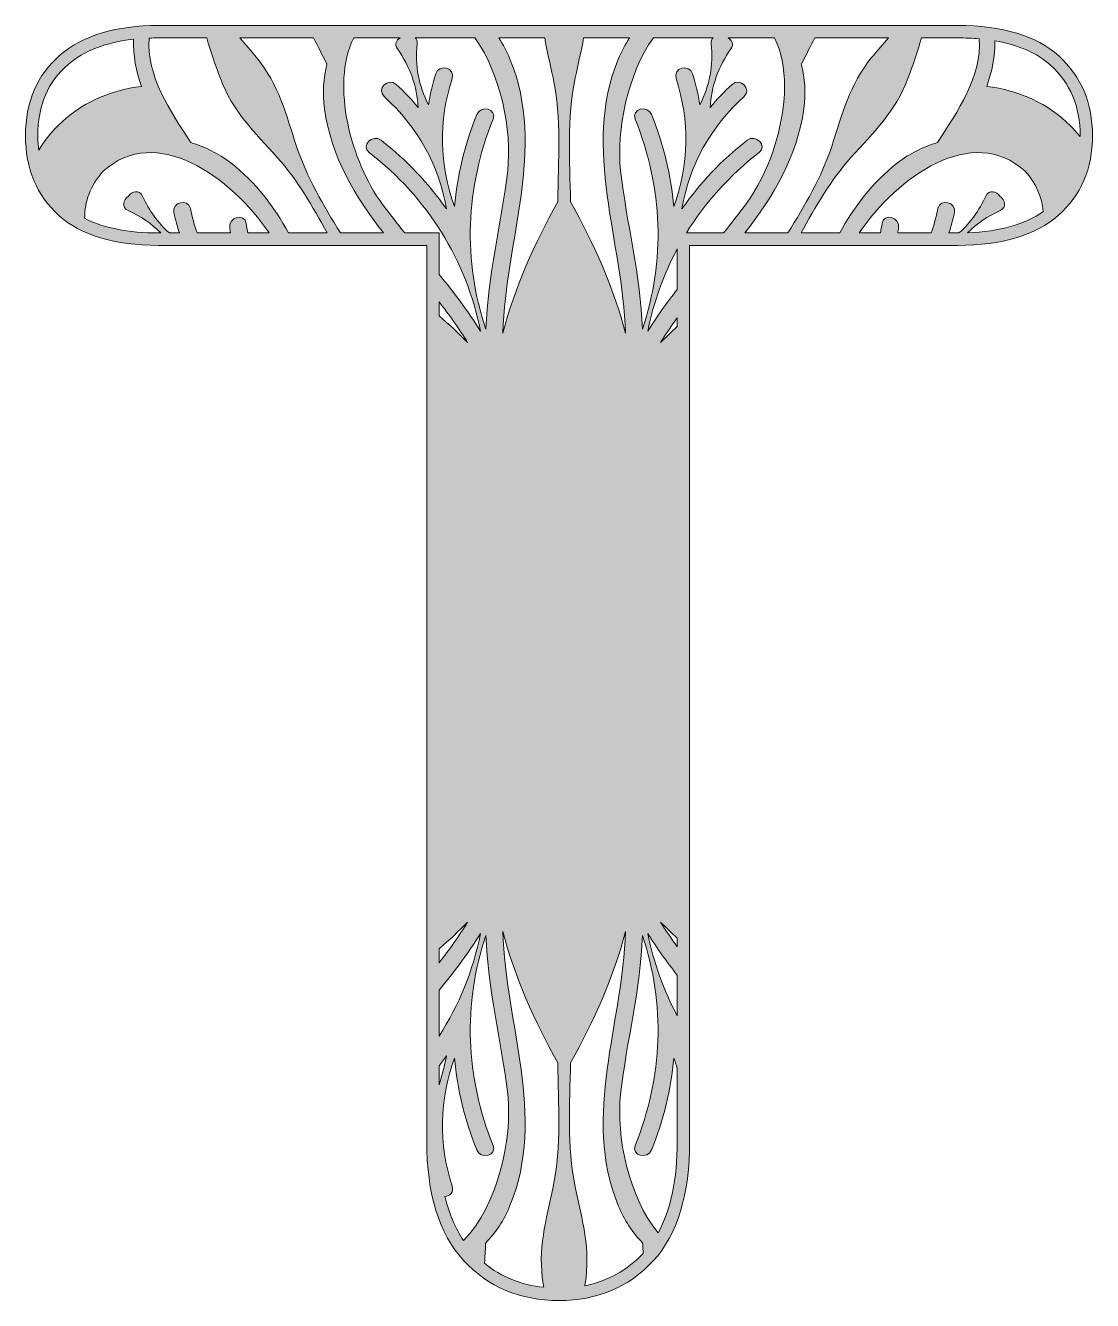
# Model space of a CAD drawing. Extents: x -864 to 2539, y -2536 to -44.
# Drawn here: x 1117.6 to 1462.4, y -2535.9 to -2124.1 of the extents above; entities that cross this region are included whole.
import ezdxf

# ---------------------------------------------------------------- set-up
doc = ezdxf.new("R2010")
doc.units = 0
doc.header["$MEASUREMENT"] = 0
doc.layers.add('Layer 1', color=7, linetype='Continuous', lineweight=0)

msp = doc.modelspace()

# ---------------------------------------------------------------- hatches: boundary and pattern name
at = {"layer": 'Layer 1', "true_color": 0x06b8ba, "transparency": 33554687}
h = msp.add_hatch(color=132, dxfattribs=at)
h.dxf.hatch_style = 2
edge = h.paths.add_edge_path()
edge.add_spline(control_points=[(1384.36, -2166.73), (1391.67, -2158.54), (1398.83, -2151.74), (1402.78, -2141.18), (1404.4, -2136.86), (1405.84, -2132.47), (1407.18, -2128.05), (1407.18, -2128.05), (1418.85, -2128.05), (1418.85, -2128.05), (1421.29, -2128.05), (1423.61, -2128.15), (1425.82, -2128.34), (1426.75, -2140.3), (1418.7, -2152.06), (1412.54, -2161.52), (1412.46, -2161.64), (1412.4, -2161.76), (1412.35, -2161.88), (1407.78, -2163.2), (1403.36, -2165.38), (1399.42, -2168.44), (1391.23, -2174.8), (1385.39, -2182.58), (1380.74, -2191.08), (1380.74, -2191.08), (1368.24, -2191.08), (1368.24, -2191.08), (1372.93, -2182.52), (1377.78, -2174.1), (1384.36, -2166.73)], knot_values=[0, 0, 0, 0, 1, 1, 1, 2, 2, 2, 3, 3, 3, 4, 4, 4, 5, 5, 5, 6, 6, 6, 7, 7, 7, 8, 8, 8, 9, 9, 9, 10, 10, 10, 10], degree=3, periodic=0)
edge = h.paths.add_edge_path()
edge.add_spline(control_points=[(1369.12, -2150.94), (1369.79, -2145.98), (1369.47, -2141.05), (1368.32, -2136.41), (1368.4, -2136.3), (1368.49, -2136.25), (1368.55, -2136.12), (1369.85, -2133.55), (1371.23, -2130.8), (1372.73, -2128.05), (1372.73, -2128.05), (1396.53, -2128.05), (1396.53, -2128.05), (1394.66, -2130.13), (1392.82, -2132.25), (1391.05, -2134.41), (1383.89, -2143.11), (1381.57, -2152.69), (1378.13, -2163.13), (1374.8, -2173.19), (1369.45, -2182.14), (1363.99, -2191.08), (1363.99, -2191.08), (1350.04, -2191.08), (1350.04, -2191.08), (1359.2, -2179.21), (1366.96, -2166.64), (1369.12, -2150.94)], knot_values=[0, 0, 0, 0, 1, 1, 1, 2, 2, 2, 3, 3, 3, 4, 4, 4, 5, 5, 5, 6, 6, 6, 7, 7, 7, 8, 8, 8, 9, 9, 9, 9], degree=3, periodic=0)
edge = h.paths.add_edge_path()
edge.add_spline(control_points=[(1350.81, -2161.12), (1342.55, -2167.57), (1335.51, -2175.03), (1329.74, -2183.25), (1332.15, -2169.08), (1339.03, -2156.76), (1349.81, -2147.02), (1352.45, -2144.63), (1348.57, -2140.72), (1345.94, -2143.09), (1343.34, -2145.44), (1341.01, -2147.97), (1338.86, -2150.58), (1339.22, -2143.65), (1341.49, -2137.34), (1345.57, -2131.61), (1346.6, -2130.15), (1345.9, -2128.73), (1344.68, -2128.05), (1344.68, -2128.05), (1359.67, -2128.05), (1359.67, -2128.05), (1361.92, -2132.58), (1362.91, -2137.95), (1362.91, -2143.64), (1362.91, -2157.12), (1357.42, -2172.29), (1350.48, -2181.7), (1348.12, -2184.9), (1345.65, -2188.01), (1343.15, -2191.08), (1343.15, -2191.08), (1331.17, -2191.08), (1331.17, -2191.08), (1337.25, -2181.26), (1345.14, -2172.48), (1354.68, -2165.06), (1357.48, -2162.87), (1353.57, -2158.98), (1350.81, -2161.12)], knot_values=[0, 0, 0, 0, 1, 1, 1, 2, 2, 2, 3, 3, 3, 4, 4, 4, 5, 5, 5, 6, 6, 6, 7, 7, 7, 8, 8, 8, 9, 9, 9, 10, 10, 10, 11, 11, 11, 12, 12, 12, 13, 13, 13, 13], degree=3, periodic=0)
edge = h.paths.add_edge_path()
edge.add_spline(control_points=[(1328.22, -2443.94), (1323.79, -2435.68), (1320.57, -2426.78), (1318.7, -2417.39), (1321.6, -2422.08), (1324.83, -2426.53), (1328.22, -2430.87), (1328.22, -2430.87), (1328.22, -2443.94), (1328.22, -2443.94)], knot_values=[0, 0, 0, 0, 1, 1, 1, 2, 2, 2, 3, 3, 3, 3], degree=3, periodic=0)
edge = h.paths.add_edge_path()
edge.add_spline(control_points=[(1255.48, -2499.04), (1251.03, -2485.22), (1251.23, -2471.11), (1256.22, -2457.63), (1257.1, -2467.64), (1259.47, -2477.62), (1263.4, -2487.32), (1264.72, -2490.57), (1270.05, -2489.15), (1268.71, -2485.85), (1259.72, -2463.67), (1258.92, -2440.11), (1266.38, -2418), (1266.92, -2435.27), (1271.47, -2452.07), (1273.41, -2469.33), (1275.05, -2483.96), (1270.15, -2505.32), (1259.14, -2516.58), (1256.47, -2512.64), (1254.47, -2507.91), (1253.15, -2502.4), (1254.69, -2502.23), (1256.1, -2500.95), (1255.48, -2499.04)], knot_values=[0, 0, 0, 0, 1, 1, 1, 2, 2, 2, 3, 3, 3, 4, 4, 4, 5, 5, 5, 6, 6, 6, 7, 7, 7, 8, 8, 8, 8], degree=3, periodic=0)
edge = h.paths.add_edge_path()
edge.add_spline(control_points=[(1251.24, -2460.13), (1252.04, -2459.08), (1252.83, -2458.01), (1253.59, -2456.92), (1253.04, -2460.15), (1252.24, -2463.28), (1251.24, -2466.31), (1251.24, -2466.31), (1251.24, -2460.13), (1251.24, -2460.13)], knot_values=[0, 0, 0, 0, 1, 1, 1, 2, 2, 2, 3, 3, 3, 3], degree=3, periodic=0)
edge = h.paths.add_edge_path()
edge.add_spline(control_points=[(1251.24, -2435.72), (1256.03, -2429.85), (1260.64, -2423.85), (1264.63, -2417.39), (1262.25, -2429.33), (1257.7, -2440.49), (1251.24, -2450.52), (1251.24, -2450.52), (1251.24, -2435.72), (1251.24, -2435.72)], knot_values=[0, 0, 0, 0, 1, 1, 1, 2, 2, 2, 3, 3, 3, 3], degree=3, periodic=0)
edge = h.paths.add_edge_path()
edge.add_spline(control_points=[(1251.24, -2217.86), (1251.24, -2217.86), (1251.24, -2213.31), (1251.24, -2213.31), (1254.54, -2217.57), (1257.69, -2221.93), (1260.48, -2226.5), (1257.57, -2223.49), (1254.47, -2220.61), (1251.24, -2217.86)], knot_values=[0, 0, 0, 0, 1, 1, 1, 2, 2, 2, 3, 3, 3, 3], degree=3, periodic=0)
edge = h.paths.add_edge_path()
edge.add_spline(control_points=[(1251.24, -2422.32), (1254.47, -2419.56), (1257.57, -2416.69), (1260.48, -2413.68), (1257.69, -2418.25), (1254.54, -2422.61), (1251.24, -2426.87), (1251.24, -2426.87), (1251.24, -2422.32), (1251.24, -2422.32)], knot_values=[0, 0, 0, 0, 1, 1, 1, 2, 2, 2, 3, 3, 3, 3], degree=3, periodic=0)
edge = h.paths.add_edge_path()
edge.add_spline(control_points=[(1273.41, -2170.84), (1271.47, -2188.1), (1266.92, -2204.9), (1266.38, -2222.18), (1258.92, -2200.06), (1259.72, -2176.5), (1268.71, -2154.32), (1270.05, -2151.02), (1264.72, -2149.6), (1263.4, -2152.85), (1259.47, -2162.56), (1257.1, -2172.54), (1256.22, -2182.55), (1251.23, -2169.06), (1251.03, -2154.96), (1255.48, -2141.13), (1256.58, -2137.74), (1251.25, -2136.3), (1250.17, -2139.67), (1249.09, -2143), (1248.35, -2146.35), (1247.78, -2149.7), (1244.64, -2143.5), (1243.43, -2136.9), (1244.11, -2129.91), (1244.18, -2129.1), (1243.95, -2128.48), (1243.54, -2128.05), (1243.54, -2128.05), (1262.84, -2128.05), (1262.84, -2128.05), (1271.23, -2139.88), (1274.85, -2157.96), (1273.41, -2170.84)], knot_values=[0, 0, 0, 0, 1, 1, 1, 2, 2, 2, 3, 3, 3, 4, 4, 4, 5, 5, 5, 6, 6, 6, 7, 7, 7, 8, 8, 8, 9, 9, 9, 10, 10, 10, 11, 11, 11, 11], degree=3, periodic=0)
edge = h.paths.add_edge_path()
edge.add_spline(control_points=[(1288.07, -2140.93), (1290.83, -2154.19), (1289.79, -2167.54), (1289.61, -2180.97), (1282.16, -2194.49), (1275.52, -2208.83), (1271.88, -2223.44), (1272.61, -2193.62), (1286.06, -2164.05), (1274.16, -2134.89), (1273.18, -2132.45), (1271.95, -2130.17), (1270.53, -2128.05), (1270.53, -2128.05), (1285.38, -2128.05), (1285.38, -2128.05), (1286.13, -2132.26), (1287.14, -2136.48), (1288.07, -2140.93)], knot_values=[0, 0, 0, 0, 1, 1, 1, 2, 2, 2, 3, 3, 3, 4, 4, 4, 5, 5, 5, 6, 6, 6, 6], degree=3, periodic=0)
edge = h.paths.add_edge_path()
edge.add_spline(control_points=[(1309.16, -2134.89), (1297.27, -2164.05), (1310.72, -2193.62), (1311.44, -2223.44), (1307.81, -2208.83), (1301.17, -2194.49), (1293.72, -2180.97), (1293.53, -2167.54), (1292.5, -2154.19), (1295.26, -2140.93), (1296.18, -2136.48), (1297.2, -2132.26), (1297.95, -2128.05), (1297.95, -2128.05), (1312.8, -2128.05), (1312.8, -2128.05), (1311.38, -2130.17), (1310.15, -2132.45), (1309.16, -2134.89)], knot_values=[0, 0, 0, 0, 1, 1, 1, 2, 2, 2, 3, 3, 3, 4, 4, 4, 5, 5, 5, 6, 6, 6, 6], degree=3, periodic=0)
edge = h.paths.add_edge_path()
edge.add_spline(control_points=[(1339.22, -2129.91), (1339.9, -2136.9), (1338.69, -2143.5), (1335.55, -2149.7), (1334.98, -2146.35), (1334.23, -2143), (1333.16, -2139.67), (1332.07, -2136.3), (1326.74, -2137.74), (1327.84, -2141.13), (1332.3, -2154.96), (1332.1, -2169.06), (1327.1, -2182.55), (1326.23, -2172.54), (1323.85, -2162.56), (1319.93, -2152.85), (1318.6, -2149.6), (1313.27, -2151.02), (1314.61, -2154.32), (1323.6, -2176.5), (1324.41, -2200.06), (1316.95, -2222.18), (1316.4, -2204.9), (1311.86, -2188.1), (1309.92, -2170.84), (1308.48, -2157.96), (1312.09, -2139.88), (1320.49, -2128.05), (1320.49, -2128.05), (1339.78, -2128.05), (1339.78, -2128.05), (1339.38, -2128.48), (1339.14, -2129.1), (1339.22, -2129.91)], knot_values=[0, 0, 0, 0, 1, 1, 1, 2, 2, 2, 3, 3, 3, 4, 4, 4, 5, 5, 5, 6, 6, 6, 7, 7, 7, 8, 8, 8, 9, 9, 9, 10, 10, 10, 11, 11, 11, 11], degree=3, periodic=0)
edge = h.paths.add_edge_path()
edge.add_spline(control_points=[(1232.85, -2181.7), (1222.98, -2168.32), (1216.05, -2143.33), (1223.65, -2128.05), (1223.65, -2128.05), (1238.65, -2128.05), (1238.65, -2128.05), (1237.43, -2128.73), (1236.72, -2130.15), (1237.76, -2131.61), (1241.84, -2137.34), (1244.11, -2143.65), (1244.46, -2150.58), (1242.32, -2147.97), (1239.98, -2145.44), (1237.39, -2143.09), (1234.76, -2140.72), (1230.88, -2144.63), (1233.51, -2147.02), (1244.29, -2156.76), (1251.17, -2169.08), (1253.59, -2183.25), (1247.82, -2175.03), (1240.78, -2167.57), (1232.52, -2161.12), (1229.76, -2158.98), (1225.85, -2162.87), (1228.65, -2165.06), (1247.57, -2179.79), (1260.06, -2199.85), (1264.63, -2222.79), (1260.64, -2216.32), (1256.03, -2210.33), (1251.24, -2204.45), (1251.24, -2204.45), (1251.24, -2191.08), (1251.24, -2191.08), (1251.24, -2191.08), (1240.18, -2191.08), (1240.18, -2191.08), (1237.67, -2188.01), (1235.21, -2184.9), (1232.85, -2181.7)], knot_values=[0, 0, 0, 0, 1, 1, 1, 2, 2, 2, 3, 3, 3, 4, 4, 4, 5, 5, 5, 6, 6, 6, 7, 7, 7, 8, 8, 8, 9, 9, 9, 10, 10, 10, 11, 11, 11, 12, 12, 12, 13, 13, 13, 14, 14, 14, 14], degree=3, periodic=0)
edge = h.paths.add_edge_path()
edge.add_spline(control_points=[(1205.19, -2163.13), (1201.76, -2152.69), (1199.44, -2143.11), (1192.28, -2134.41), (1190.5, -2132.25), (1188.67, -2130.13), (1186.8, -2128.05), (1186.8, -2128.05), (1210.6, -2128.05), (1210.6, -2128.05), (1212.1, -2130.8), (1213.48, -2133.55), (1214.78, -2136.12), (1214.83, -2136.25), (1214.93, -2136.3), (1215.01, -2136.41), (1213.85, -2141.05), (1213.53, -2145.98), (1214.21, -2150.94), (1216.37, -2166.64), (1224.13, -2179.21), (1233.28, -2191.08), (1233.28, -2191.08), (1219.34, -2191.08), (1219.34, -2191.08), (1213.87, -2182.14), (1208.52, -2173.19), (1205.19, -2163.13)], knot_values=[0, 0, 0, 0, 1, 1, 1, 2, 2, 2, 3, 3, 3, 4, 4, 4, 5, 5, 5, 6, 6, 6, 7, 7, 7, 8, 8, 8, 9, 9, 9, 9], degree=3, periodic=0)
edge = h.paths.add_edge_path()
edge.add_spline(control_points=[(1183.9, -2168.44), (1179.96, -2165.38), (1175.55, -2163.2), (1170.98, -2161.88), (1170.92, -2161.76), (1170.87, -2161.64), (1170.79, -2161.52), (1164.59, -2152), (1156.48, -2140.15), (1157.53, -2128.12), (1158.54, -2128.08), (1159.56, -2128.05), (1160.6, -2128.05), (1160.6, -2128.05), (1176.15, -2128.05), (1176.15, -2128.05), (1177.48, -2132.47), (1178.93, -2136.86), (1180.55, -2141.18), (1184.5, -2151.74), (1191.66, -2158.54), (1198.96, -2166.73), (1205.55, -2174.1), (1210.4, -2182.52), (1215.08, -2191.08), (1215.08, -2191.08), (1202.59, -2191.08), (1202.59, -2191.08), (1197.93, -2182.58), (1192.1, -2174.8), (1183.9, -2168.44)], knot_values=[0, 0, 0, 0, 1, 1, 1, 2, 2, 2, 3, 3, 3, 4, 4, 4, 5, 5, 5, 6, 6, 6, 7, 7, 7, 8, 8, 8, 9, 9, 9, 10, 10, 10, 10], degree=3, periodic=0)
edge = h.paths.add_edge_path()
edge.add_spline(control_points=[(1121.56, -2159.7), (1121.56, -2149.83), (1124.78, -2142.27), (1131.4, -2136.6), (1136.52, -2132.21), (1143.58, -2129.5), (1152.44, -2128.49), (1152.3, -2133.75), (1153.32, -2138.81), (1155.08, -2143.72), (1144.61, -2144.94), (1135.25, -2149.35), (1127.99, -2156.42), (1125.64, -2158.83), (1123.58, -2161.49), (1121.84, -2164.34), (1121.66, -2162.85), (1121.56, -2161.31), (1121.56, -2159.7)], knot_values=[0, 0, 0, 0, 1, 1, 1, 2, 2, 2, 3, 3, 3, 4, 4, 4, 5, 5, 5, 6, 6, 6, 6], degree=3, periodic=0)
edge = h.paths.add_edge_path()
edge.add_spline(control_points=[(1188.91, -2188), (1188.42, -2184.48), (1183.09, -2185.92), (1183.57, -2189.39), (1183.65, -2189.96), (1183.75, -2190.52), (1183.84, -2191.08), (1183.84, -2191.08), (1173.05, -2191.08), (1173.05, -2191.08), (1172.17, -2188.53), (1171.44, -2185.9), (1170.86, -2183.2), (1170.1, -2179.71), (1164.77, -2181.13), (1165.51, -2184.59), (1166, -2186.81), (1166.6, -2188.97), (1167.29, -2191.08), (1167.29, -2191.08), (1164.07, -2191.08), (1164.07, -2191.08), (1160.4, -2187.8), (1157.51, -2183.82), (1155.38, -2179.17), (1154.38, -2176.94), (1151.84, -2177.59), (1150.81, -2179.23), (1149.17, -2180.27), (1148.52, -2182.8), (1150.74, -2183.81), (1154.79, -2185.65), (1158.32, -2188.08), (1161.33, -2191.08), (1161.33, -2191.08), (1160.6, -2191.08), (1160.6, -2191.08), (1150.76, -2191.08), (1142.76, -2189.48), (1136.69, -2186.32), (1136.68, -2180.97), (1138.46, -2175.77), (1142.7, -2171.12), (1159.71, -2155.63), (1184.08, -2172.92), (1196.29, -2191.08), (1196.29, -2191.08), (1189.41, -2191.08), (1189.41, -2191.08), (1189.24, -2190.06), (1189.06, -2189.03), (1188.91, -2188)], knot_values=[0, 0, 0, 0, 1, 1, 1, 2, 2, 2, 3, 3, 3, 4, 4, 4, 5, 5, 5, 6, 6, 6, 7, 7, 7, 8, 8, 8, 9, 9, 9, 10, 10, 10, 11, 11, 11, 12, 12, 12, 13, 13, 13, 14, 14, 14, 15, 15, 15, 16, 16, 16, 17, 17, 17, 17], degree=3, periodic=0)
edge = h.paths.add_edge_path()
edge.add_spline(control_points=[(1265.96, -2523.94), (1266.05, -2521.85), (1266.17, -2519.8), (1266.27, -2517.84), (1266.27, -2517.71), (1266.22, -2517.62), (1266.21, -2517.49), (1269.52, -2514.04), (1272.28, -2509.94), (1274.16, -2505.29), (1286.06, -2476.12), (1272.61, -2446.56), (1271.88, -2416.74), (1275.52, -2431.35), (1282.16, -2445.68), (1289.61, -2459.2), (1289.79, -2472.63), (1290.83, -2485.99), (1288.07, -2499.24), (1285.83, -2510.01), (1283.03, -2519.46), (1284.89, -2530.59), (1284.95, -2530.95), (1285.02, -2531.32), (1285.08, -2531.68), (1277.73, -2530.9), (1271.33, -2528.31), (1265.96, -2523.94)], knot_values=[0, 0, 0, 0, 1, 1, 1, 2, 2, 2, 3, 3, 3, 4, 4, 4, 5, 5, 5, 6, 6, 6, 7, 7, 7, 8, 8, 8, 9, 9, 9, 9], degree=3, periodic=0)
edge = h.paths.add_edge_path()
edge.add_spline(control_points=[(1298.34, -2531.16), (1298.37, -2530.97), (1298.41, -2530.78), (1298.44, -2530.59), (1300.29, -2519.46), (1297.5, -2510.01), (1295.26, -2499.24), (1292.5, -2485.99), (1293.53, -2472.63), (1293.72, -2459.2), (1301.17, -2445.68), (1307.81, -2431.35), (1311.44, -2416.74), (1310.72, -2446.56), (1297.27, -2476.12), (1309.16, -2505.29), (1311.05, -2509.94), (1313.8, -2514.04), (1317.12, -2517.49), (1317.11, -2517.62), (1317.05, -2517.71), (1317.05, -2517.84), (1317.1, -2518.79), (1317.16, -2519.77), (1317.21, -2520.75), (1312.04, -2526.22), (1305.72, -2529.7), (1298.34, -2531.16)], knot_values=[0, 0, 0, 0, 1, 1, 1, 2, 2, 2, 3, 3, 3, 4, 4, 4, 5, 5, 5, 6, 6, 6, 7, 7, 7, 8, 8, 8, 9, 9, 9, 9], degree=3, periodic=0)
edge = h.paths.add_edge_path()
edge.add_spline(control_points=[(1328.22, -2484.44), (1328.22, -2496.75), (1326.13, -2506.69), (1322.02, -2514.14), (1312.54, -2502.44), (1308.39, -2482.97), (1309.92, -2469.33), (1311.86, -2452.07), (1316.4, -2435.27), (1316.95, -2418), (1324.41, -2440.11), (1323.6, -2463.67), (1314.61, -2485.85), (1313.27, -2489.15), (1318.6, -2490.57), (1319.93, -2487.32), (1323.85, -2477.62), (1326.23, -2467.64), (1327.1, -2457.63), (1327.51, -2458.72), (1327.87, -2459.83), (1328.22, -2460.93), (1328.22, -2460.93), (1328.22, -2484.44), (1328.22, -2484.44)], knot_values=[0, 0, 0, 0, 1, 1, 1, 2, 2, 2, 3, 3, 3, 4, 4, 4, 5, 5, 5, 6, 6, 6, 7, 7, 7, 8, 8, 8, 8], degree=3, periodic=0)
edge = h.paths.add_edge_path()
edge.add_spline(control_points=[(1328.22, -2421.69), (1326.33, -2419.08), (1324.52, -2416.42), (1322.85, -2413.68), (1324.57, -2415.46), (1326.37, -2417.2), (1328.22, -2418.89), (1328.22, -2418.89), (1328.22, -2421.69), (1328.22, -2421.69)], knot_values=[0, 0, 0, 0, 1, 1, 1, 2, 2, 2, 3, 3, 3, 3], degree=3, periodic=0)
edge = h.paths.add_edge_path()
edge.add_spline(control_points=[(1328.22, -2221.28), (1326.37, -2222.98), (1324.57, -2224.71), (1322.85, -2226.5), (1324.52, -2223.76), (1326.33, -2221.09), (1328.22, -2218.48), (1328.22, -2218.48), (1328.22, -2221.28), (1328.22, -2221.28)], knot_values=[0, 0, 0, 0, 1, 1, 1, 2, 2, 2, 3, 3, 3, 3], degree=3, periodic=0)
edge = h.paths.add_edge_path()
edge.add_spline(control_points=[(1328.22, -2209.3), (1324.83, -2213.64), (1321.6, -2218.09), (1318.7, -2222.79), (1320.57, -2213.4), (1323.79, -2204.5), (1328.22, -2196.24), (1328.22, -2196.24), (1328.22, -2209.3), (1328.22, -2209.3)], knot_values=[0, 0, 0, 0, 1, 1, 1, 2, 2, 2, 3, 3, 3, 3], degree=3, periodic=0)
edge = h.paths.add_edge_path()
edge.add_spline(control_points=[(1422.06, -2191.01), (1425.06, -2188.04), (1428.57, -2185.64), (1432.58, -2183.81), (1434.81, -2182.8), (1434.16, -2180.27), (1432.52, -2179.23), (1431.48, -2177.59), (1428.95, -2176.94), (1427.94, -2179.17), (1425.82, -2183.82), (1422.93, -2187.79), (1419.27, -2191.07), (1419.13, -2191.07), (1418.99, -2191.08), (1418.85, -2191.08), (1418.85, -2191.08), (1416.03, -2191.08), (1416.03, -2191.08), (1416.72, -2188.97), (1417.33, -2186.81), (1417.81, -2184.59), (1418.56, -2181.13), (1413.23, -2179.71), (1412.47, -2183.2), (1411.89, -2185.9), (1411.16, -2188.53), (1410.27, -2191.08), (1410.27, -2191.08), (1399.49, -2191.08), (1399.49, -2191.08), (1399.58, -2190.52), (1399.68, -2189.96), (1399.76, -2189.39), (1400.23, -2185.92), (1394.92, -2184.48), (1394.41, -2188), (1394.27, -2189.03), (1394.09, -2190.06), (1393.92, -2191.08), (1393.92, -2191.08), (1387.04, -2191.08), (1387.04, -2191.08), (1399.25, -2172.92), (1423.62, -2155.63), (1440.63, -2171.12), (1444.28, -2175.13), (1446.11, -2179.55), (1446.54, -2184.12), (1440.63, -2188.31), (1432.43, -2190.62), (1422.06, -2191.01)], knot_values=[0, 0, 0, 0, 1, 1, 1, 2, 2, 2, 3, 3, 3, 4, 4, 4, 5, 5, 5, 6, 6, 6, 7, 7, 7, 8, 8, 8, 9, 9, 9, 10, 10, 10, 11, 11, 11, 12, 12, 12, 13, 13, 13, 14, 14, 14, 15, 15, 15, 16, 16, 16, 17, 17, 17, 17], degree=3, periodic=0)
edge = h.paths.add_edge_path()
edge.add_spline(control_points=[(1458.43, -2159.96), (1457.46, -2158.73), (1456.43, -2157.55), (1455.33, -2156.42), (1448.08, -2149.35), (1438.72, -2144.94), (1428.25, -2143.72), (1429.95, -2138.96), (1430.97, -2134.07), (1430.91, -2128.99), (1438.49, -2130.29), (1444.5, -2132.91), (1448.83, -2136.84), (1455.29, -2142.7), (1458.44, -2150.18), (1458.44, -2159.7), (1458.44, -2159.79), (1458.43, -2159.87), (1458.43, -2159.96)], knot_values=[0, 0, 0, 0, 1, 1, 1, 2, 2, 2, 3, 3, 3, 4, 4, 4, 5, 5, 5, 6, 6, 6, 6], degree=3, periodic=0)
edge = h.paths.add_edge_path()
edge.add_spline(control_points=[(1451.52, -2133.87), (1444.33, -2127.36), (1433.34, -2124.05), (1418.85, -2124.05), (1418.85, -2124.05), (1160.6, -2124.05), (1160.6, -2124.05), (1146.85, -2124.05), (1136.16, -2127.25), (1128.79, -2133.56), (1121.34, -2139.95), (1117.56, -2148.74), (1117.56, -2159.7), (1117.56, -2170.28), (1121.2, -2178.92), (1128.34, -2185.4), (1135.44, -2191.82), (1146.28, -2195.08), (1160.6, -2195.08), (1160.6, -2195.08), (1247.24, -2195.08), (1247.24, -2195.08), (1247.24, -2195.08), (1247.24, -2484.44), (1247.24, -2484.44), (1247.24, -2501.48), (1251.24, -2514.45), (1259.12, -2523), (1267.04, -2531.6), (1277.44, -2535.95), (1290.01, -2535.95), (1302.38, -2535.95), (1312.62, -2531.64), (1320.48, -2523.14), (1328.26, -2514.68), (1332.22, -2501.66), (1332.22, -2484.44), (1332.22, -2484.44), (1332.22, -2195.08), (1332.22, -2195.08), (1332.22, -2195.08), (1418.85, -2195.08), (1418.85, -2195.08), (1433.16, -2195.08), (1444.09, -2191.83), (1451.36, -2185.41), (1458.72, -2178.94), (1462.44, -2170.29), (1462.44, -2159.7), (1462.44, -2149.13), (1458.76, -2140.44), (1451.52, -2133.87)], knot_values=[0, 0, 0, 0, 1, 1, 1, 2, 2, 2, 3, 3, 3, 4, 4, 4, 5, 5, 5, 6, 6, 6, 7, 7, 7, 8, 8, 8, 9, 9, 9, 10, 10, 10, 11, 11, 11, 12, 12, 12, 13, 13, 13, 14, 14, 14, 15, 15, 15, 16, 16, 16, 17, 17, 17, 17], degree=3, periodic=0)

# ---------------------------------------------------------------- linework, layer by layer
at = {"layer": 'Layer 1'}
for points, knots in [([(1451.52, -2133.87), (1444.33, -2127.36), (1433.34, -2124.05), (1418.85, -2124.05), (1418.85, -2124.05), (1160.6, -2124.05), (1160.6, -2124.05), (1146.85, -2124.05), (1136.16, -2127.25), (1128.79, -2133.56), (1121.34, -2139.95), (1117.56, -2148.74), (1117.56, -2159.7), (1117.56, -2170.28), (1121.2, -2178.92), (1128.34, -2185.4), (1135.44, -2191.82), (1146.28, -2195.08), (1160.6, -2195.08), (1160.6, -2195.08), (1247.24, -2195.08), (1247.24, -2195.08), (1247.24, -2195.08), (1247.24, -2484.44), (1247.24, -2484.44), (1247.24, -2501.48), (1251.24, -2514.45), (1259.12, -2523), (1267.04, -2531.6), (1277.44, -2535.95), (1290.01, -2535.95), (1302.38, -2535.95), (1312.62, -2531.64), (1320.48, -2523.14), (1328.26, -2514.68), (1332.22, -2501.66), (1332.22, -2484.44), (1332.22, -2484.44), (1332.22, -2195.08), (1332.22, -2195.08), (1332.22, -2195.08), (1418.85, -2195.08), (1418.85, -2195.08), (1433.16, -2195.08), (1444.09, -2191.83), (1451.36, -2185.41), (1458.72, -2178.94), (1462.44, -2170.29), (1462.44, -2159.7), (1462.44, -2149.13), (1458.76, -2140.44), (1451.52, -2133.87)], [0, 0, 0, 0, 1, 1, 1, 2, 2, 2, 3, 3, 3, 4, 4, 4, 5, 5, 5, 6, 6, 6, 7, 7, 7, 8, 8, 8, 9, 9, 9, 10, 10, 10, 11, 11, 11, 12, 12, 12, 13, 13, 13, 14, 14, 14, 15, 15, 15, 16, 16, 16, 17, 17, 17, 17]), ([(1121.56, -2159.7), (1121.56, -2149.83), (1124.78, -2142.27), (1131.4, -2136.6), (1136.52, -2132.21), (1143.58, -2129.5), (1152.44, -2128.49), (1152.3, -2133.75), (1153.32, -2138.81), (1155.08, -2143.72), (1144.61, -2144.94), (1135.25, -2149.35), (1127.99, -2156.42), (1125.64, -2158.83), (1123.58, -2161.49), (1121.84, -2164.34), (1121.66, -2162.85), (1121.56, -2161.31), (1121.56, -2159.7)], [0, 0, 0, 0, 1, 1, 1, 2, 2, 2, 3, 3, 3, 4, 4, 4, 5, 5, 5, 6, 6, 6, 6]), ([(1183.9, -2168.44), (1179.96, -2165.38), (1175.55, -2163.2), (1170.98, -2161.88), (1170.92, -2161.76), (1170.87, -2161.64), (1170.79, -2161.52), (1164.59, -2152), (1156.48, -2140.15), (1157.53, -2128.12), (1158.54, -2128.08), (1159.56, -2128.05), (1160.6, -2128.05), (1160.6, -2128.05), (1176.15, -2128.05), (1176.15, -2128.05), (1177.48, -2132.47), (1178.93, -2136.86), (1180.55, -2141.18), (1184.5, -2151.74), (1191.66, -2158.54), (1198.96, -2166.73), (1205.55, -2174.1), (1210.4, -2182.52), (1215.08, -2191.08), (1215.08, -2191.08), (1202.59, -2191.08), (1202.59, -2191.08), (1197.93, -2182.58), (1192.1, -2174.8), (1183.9, -2168.44)], [0, 0, 0, 0, 1, 1, 1, 2, 2, 2, 3, 3, 3, 4, 4, 4, 5, 5, 5, 6, 6, 6, 7, 7, 7, 8, 8, 8, 9, 9, 9, 10, 10, 10, 10]), ([(1205.19, -2163.13), (1201.76, -2152.69), (1199.44, -2143.11), (1192.28, -2134.41), (1190.5, -2132.25), (1188.67, -2130.13), (1186.8, -2128.05), (1186.8, -2128.05), (1210.6, -2128.05), (1210.6, -2128.05), (1212.1, -2130.8), (1213.48, -2133.55), (1214.78, -2136.12), (1214.83, -2136.25), (1214.93, -2136.3), (1215.01, -2136.41), (1213.85, -2141.05), (1213.53, -2145.98), (1214.21, -2150.94), (1216.37, -2166.64), (1224.13, -2179.21), (1233.28, -2191.08), (1233.28, -2191.08), (1219.34, -2191.08), (1219.34, -2191.08), (1213.87, -2182.14), (1208.52, -2173.19), (1205.19, -2163.13)], [0, 0, 0, 0, 1, 1, 1, 2, 2, 2, 3, 3, 3, 4, 4, 4, 5, 5, 5, 6, 6, 6, 7, 7, 7, 8, 8, 8, 9, 9, 9, 9]), ([(1232.85, -2181.7), (1222.98, -2168.32), (1216.05, -2143.33), (1223.65, -2128.05), (1223.65, -2128.05), (1238.65, -2128.05), (1238.65, -2128.05), (1237.43, -2128.73), (1236.72, -2130.15), (1237.76, -2131.61), (1241.84, -2137.34), (1244.11, -2143.65), (1244.46, -2150.58), (1242.32, -2147.97), (1239.98, -2145.44), (1237.39, -2143.09), (1234.76, -2140.72), (1230.88, -2144.63), (1233.51, -2147.02), (1244.29, -2156.76), (1251.17, -2169.08), (1253.59, -2183.25), (1247.82, -2175.03), (1240.78, -2167.57), (1232.52, -2161.12), (1229.76, -2158.98), (1225.85, -2162.87), (1228.65, -2165.06), (1247.57, -2179.79), (1260.06, -2199.85), (1264.63, -2222.79), (1260.64, -2216.32), (1256.03, -2210.33), (1251.24, -2204.45), (1251.24, -2204.45), (1251.24, -2191.08), (1251.24, -2191.08), (1251.24, -2191.08), (1240.18, -2191.08), (1240.18, -2191.08), (1237.67, -2188.01), (1235.21, -2184.9), (1232.85, -2181.7)], [0, 0, 0, 0, 1, 1, 1, 2, 2, 2, 3, 3, 3, 4, 4, 4, 5, 5, 5, 6, 6, 6, 7, 7, 7, 8, 8, 8, 9, 9, 9, 10, 10, 10, 11, 11, 11, 12, 12, 12, 13, 13, 13, 14, 14, 14, 14]), ([(1273.41, -2170.84), (1271.47, -2188.1), (1266.92, -2204.9), (1266.38, -2222.18), (1258.92, -2200.06), (1259.72, -2176.5), (1268.71, -2154.32), (1270.05, -2151.02), (1264.72, -2149.6), (1263.4, -2152.85), (1259.47, -2162.56), (1257.1, -2172.54), (1256.22, -2182.55), (1251.23, -2169.06), (1251.03, -2154.96), (1255.48, -2141.13), (1256.58, -2137.74), (1251.25, -2136.3), (1250.17, -2139.67), (1249.09, -2143), (1248.35, -2146.35), (1247.78, -2149.7), (1244.64, -2143.5), (1243.43, -2136.9), (1244.11, -2129.91), (1244.18, -2129.1), (1243.95, -2128.48), (1243.54, -2128.05), (1243.54, -2128.05), (1262.84, -2128.05), (1262.84, -2128.05), (1271.23, -2139.88), (1274.85, -2157.96), (1273.41, -2170.84)], [0, 0, 0, 0, 1, 1, 1, 2, 2, 2, 3, 3, 3, 4, 4, 4, 5, 5, 5, 6, 6, 6, 7, 7, 7, 8, 8, 8, 9, 9, 9, 10, 10, 10, 11, 11, 11, 11]), ([(1288.07, -2140.93), (1290.83, -2154.19), (1289.79, -2167.54), (1289.61, -2180.97), (1282.16, -2194.49), (1275.52, -2208.83), (1271.88, -2223.44), (1272.61, -2193.62), (1286.06, -2164.05), (1274.16, -2134.89), (1273.18, -2132.45), (1271.95, -2130.17), (1270.53, -2128.05), (1270.53, -2128.05), (1285.38, -2128.05), (1285.38, -2128.05), (1286.13, -2132.26), (1287.14, -2136.48), (1288.07, -2140.93)], [0, 0, 0, 0, 1, 1, 1, 2, 2, 2, 3, 3, 3, 4, 4, 4, 5, 5, 5, 6, 6, 6, 6]), ([(1309.16, -2134.89), (1297.27, -2164.05), (1310.72, -2193.62), (1311.44, -2223.44), (1307.81, -2208.83), (1301.17, -2194.49), (1293.72, -2180.97), (1293.53, -2167.54), (1292.5, -2154.19), (1295.26, -2140.93), (1296.18, -2136.48), (1297.2, -2132.26), (1297.95, -2128.05), (1297.95, -2128.05), (1312.8, -2128.05), (1312.8, -2128.05), (1311.38, -2130.17), (1310.15, -2132.45), (1309.16, -2134.89)], [0, 0, 0, 0, 1, 1, 1, 2, 2, 2, 3, 3, 3, 4, 4, 4, 5, 5, 5, 6, 6, 6, 6]), ([(1339.22, -2129.91), (1339.9, -2136.9), (1338.69, -2143.5), (1335.55, -2149.7), (1334.98, -2146.35), (1334.23, -2143), (1333.16, -2139.67), (1332.07, -2136.3), (1326.74, -2137.74), (1327.84, -2141.13), (1332.3, -2154.96), (1332.1, -2169.06), (1327.1, -2182.55), (1326.23, -2172.54), (1323.85, -2162.56), (1319.93, -2152.85), (1318.6, -2149.6), (1313.27, -2151.02), (1314.61, -2154.32), (1323.6, -2176.5), (1324.41, -2200.06), (1316.95, -2222.18), (1316.4, -2204.9), (1311.86, -2188.1), (1309.92, -2170.84), (1308.48, -2157.96), (1312.09, -2139.88), (1320.49, -2128.05), (1320.49, -2128.05), (1339.78, -2128.05), (1339.78, -2128.05), (1339.38, -2128.48), (1339.14, -2129.1), (1339.22, -2129.91)], [0, 0, 0, 0, 1, 1, 1, 2, 2, 2, 3, 3, 3, 4, 4, 4, 5, 5, 5, 6, 6, 6, 7, 7, 7, 8, 8, 8, 9, 9, 9, 10, 10, 10, 11, 11, 11, 11]), ([(1350.81, -2161.12), (1342.55, -2167.57), (1335.51, -2175.03), (1329.74, -2183.25), (1332.15, -2169.08), (1339.03, -2156.76), (1349.81, -2147.02), (1352.45, -2144.63), (1348.57, -2140.72), (1345.94, -2143.09), (1343.34, -2145.44), (1341.01, -2147.97), (1338.86, -2150.58), (1339.22, -2143.65), (1341.49, -2137.34), (1345.57, -2131.61), (1346.6, -2130.15), (1345.9, -2128.73), (1344.68, -2128.05), (1344.68, -2128.05), (1359.67, -2128.05), (1359.67, -2128.05), (1361.92, -2132.58), (1362.91, -2137.95), (1362.91, -2143.64), (1362.91, -2157.12), (1357.42, -2172.29), (1350.48, -2181.7), (1348.12, -2184.9), (1345.65, -2188.01), (1343.15, -2191.08), (1343.15, -2191.08), (1331.17, -2191.08), (1331.17, -2191.08), (1337.25, -2181.26), (1345.14, -2172.48), (1354.68, -2165.06), (1357.48, -2162.87), (1353.57, -2158.98), (1350.81, -2161.12)], [0, 0, 0, 0, 1, 1, 1, 2, 2, 2, 3, 3, 3, 4, 4, 4, 5, 5, 5, 6, 6, 6, 7, 7, 7, 8, 8, 8, 9, 9, 9, 10, 10, 10, 11, 11, 11, 12, 12, 12, 13, 13, 13, 13]), ([(1369.12, -2150.94), (1369.79, -2145.98), (1369.47, -2141.05), (1368.32, -2136.41), (1368.4, -2136.3), (1368.49, -2136.25), (1368.55, -2136.12), (1369.85, -2133.55), (1371.23, -2130.8), (1372.73, -2128.05), (1372.73, -2128.05), (1396.53, -2128.05), (1396.53, -2128.05), (1394.66, -2130.13), (1392.82, -2132.25), (1391.05, -2134.41), (1383.89, -2143.11), (1381.57, -2152.69), (1378.13, -2163.13), (1374.8, -2173.19), (1369.45, -2182.14), (1363.99, -2191.08), (1363.99, -2191.08), (1350.04, -2191.08), (1350.04, -2191.08), (1359.2, -2179.21), (1366.96, -2166.64), (1369.12, -2150.94)], [0, 0, 0, 0, 1, 1, 1, 2, 2, 2, 3, 3, 3, 4, 4, 4, 5, 5, 5, 6, 6, 6, 7, 7, 7, 8, 8, 8, 9, 9, 9, 9]), ([(1384.36, -2166.73), (1391.67, -2158.54), (1398.83, -2151.74), (1402.78, -2141.18), (1404.4, -2136.86), (1405.84, -2132.47), (1407.18, -2128.05), (1407.18, -2128.05), (1418.85, -2128.05), (1418.85, -2128.05), (1421.29, -2128.05), (1423.61, -2128.15), (1425.82, -2128.34), (1426.75, -2140.3), (1418.7, -2152.06), (1412.54, -2161.52), (1412.46, -2161.64), (1412.4, -2161.76), (1412.35, -2161.88), (1407.78, -2163.2), (1403.36, -2165.38), (1399.42, -2168.44), (1391.23, -2174.8), (1385.39, -2182.58), (1380.74, -2191.08), (1380.74, -2191.08), (1368.24, -2191.08), (1368.24, -2191.08), (1372.93, -2182.52), (1377.78, -2174.1), (1384.36, -2166.73)], [0, 0, 0, 0, 1, 1, 1, 2, 2, 2, 3, 3, 3, 4, 4, 4, 5, 5, 5, 6, 6, 6, 7, 7, 7, 8, 8, 8, 9, 9, 9, 10, 10, 10, 10]), ([(1458.43, -2159.96), (1457.46, -2158.73), (1456.43, -2157.55), (1455.33, -2156.42), (1448.08, -2149.35), (1438.72, -2144.94), (1428.25, -2143.72), (1429.95, -2138.96), (1430.97, -2134.07), (1430.91, -2128.99), (1438.49, -2130.29), (1444.5, -2132.91), (1448.83, -2136.84), (1455.29, -2142.7), (1458.44, -2150.18), (1458.44, -2159.7), (1458.44, -2159.79), (1458.43, -2159.87), (1458.43, -2159.96)], [0, 0, 0, 0, 1, 1, 1, 2, 2, 2, 3, 3, 3, 4, 4, 4, 5, 5, 5, 6, 6, 6, 6]), ([(1188.91, -2188), (1188.42, -2184.48), (1183.09, -2185.92), (1183.57, -2189.39), (1183.65, -2189.96), (1183.75, -2190.52), (1183.84, -2191.08), (1183.84, -2191.08), (1173.05, -2191.08), (1173.05, -2191.08), (1172.17, -2188.53), (1171.44, -2185.9), (1170.86, -2183.2), (1170.1, -2179.71), (1164.77, -2181.13), (1165.51, -2184.59), (1166, -2186.81), (1166.6, -2188.97), (1167.29, -2191.08), (1167.29, -2191.08), (1164.07, -2191.08), (1164.07, -2191.08), (1160.4, -2187.8), (1157.51, -2183.82), (1155.38, -2179.17), (1154.38, -2176.94), (1151.84, -2177.59), (1150.81, -2179.23), (1149.17, -2180.27), (1148.52, -2182.8), (1150.74, -2183.81), (1154.79, -2185.65), (1158.32, -2188.08), (1161.33, -2191.08), (1161.33, -2191.08), (1160.6, -2191.08), (1160.6, -2191.08), (1150.76, -2191.08), (1142.76, -2189.48), (1136.69, -2186.32), (1136.68, -2180.97), (1138.46, -2175.77), (1142.7, -2171.12), (1159.71, -2155.63), (1184.08, -2172.92), (1196.29, -2191.08), (1196.29, -2191.08), (1189.41, -2191.08), (1189.41, -2191.08), (1189.24, -2190.06), (1189.06, -2189.03), (1188.91, -2188)], [0, 0, 0, 0, 1, 1, 1, 2, 2, 2, 3, 3, 3, 4, 4, 4, 5, 5, 5, 6, 6, 6, 7, 7, 7, 8, 8, 8, 9, 9, 9, 10, 10, 10, 11, 11, 11, 12, 12, 12, 13, 13, 13, 14, 14, 14, 15, 15, 15, 16, 16, 16, 17, 17, 17, 17]), ([(1422.06, -2191.01), (1425.06, -2188.04), (1428.57, -2185.64), (1432.58, -2183.81), (1434.81, -2182.8), (1434.16, -2180.27), (1432.52, -2179.23), (1431.48, -2177.59), (1428.95, -2176.94), (1427.94, -2179.17), (1425.82, -2183.82), (1422.93, -2187.79), (1419.27, -2191.07), (1419.13, -2191.07), (1418.99, -2191.08), (1418.85, -2191.08), (1418.85, -2191.08), (1416.03, -2191.08), (1416.03, -2191.08), (1416.72, -2188.97), (1417.33, -2186.81), (1417.81, -2184.59), (1418.56, -2181.13), (1413.23, -2179.71), (1412.47, -2183.2), (1411.89, -2185.9), (1411.16, -2188.53), (1410.27, -2191.08), (1410.27, -2191.08), (1399.49, -2191.08), (1399.49, -2191.08), (1399.58, -2190.52), (1399.68, -2189.96), (1399.76, -2189.39), (1400.23, -2185.92), (1394.92, -2184.48), (1394.41, -2188), (1394.27, -2189.03), (1394.09, -2190.06), (1393.92, -2191.08), (1393.92, -2191.08), (1387.04, -2191.08), (1387.04, -2191.08), (1399.25, -2172.92), (1423.62, -2155.63), (1440.63, -2171.12), (1444.28, -2175.13), (1446.11, -2179.55), (1446.54, -2184.12), (1440.63, -2188.31), (1432.43, -2190.62), (1422.06, -2191.01)], [0, 0, 0, 0, 1, 1, 1, 2, 2, 2, 3, 3, 3, 4, 4, 4, 5, 5, 5, 6, 6, 6, 7, 7, 7, 8, 8, 8, 9, 9, 9, 10, 10, 10, 11, 11, 11, 12, 12, 12, 13, 13, 13, 14, 14, 14, 15, 15, 15, 16, 16, 16, 17, 17, 17, 17]), ([(1328.22, -2209.3), (1324.83, -2213.64), (1321.6, -2218.09), (1318.7, -2222.79), (1320.57, -2213.4), (1323.79, -2204.5), (1328.22, -2196.24), (1328.22, -2196.24), (1328.22, -2209.3), (1328.22, -2209.3)], [0, 0, 0, 0, 1, 1, 1, 2, 2, 2, 3, 3, 3, 3]), ([(1251.24, -2217.86), (1251.24, -2217.86), (1251.24, -2213.31), (1251.24, -2213.31), (1254.54, -2217.57), (1257.69, -2221.93), (1260.48, -2226.5), (1257.57, -2223.49), (1254.47, -2220.61), (1251.24, -2217.86)], [0, 0, 0, 0, 1, 1, 1, 2, 2, 2, 3, 3, 3, 3]), ([(1328.22, -2221.28), (1326.37, -2222.98), (1324.57, -2224.71), (1322.85, -2226.5), (1324.52, -2223.76), (1326.33, -2221.09), (1328.22, -2218.48), (1328.22, -2218.48), (1328.22, -2221.28), (1328.22, -2221.28)], [0, 0, 0, 0, 1, 1, 1, 2, 2, 2, 3, 3, 3, 3]), ([(1251.24, -2422.32), (1254.47, -2419.56), (1257.57, -2416.69), (1260.48, -2413.68), (1257.69, -2418.25), (1254.54, -2422.61), (1251.24, -2426.87), (1251.24, -2426.87), (1251.24, -2422.32), (1251.24, -2422.32)], [0, 0, 0, 0, 1, 1, 1, 2, 2, 2, 3, 3, 3, 3]), ([(1328.22, -2421.69), (1326.33, -2419.08), (1324.52, -2416.42), (1322.85, -2413.68), (1324.57, -2415.46), (1326.37, -2417.2), (1328.22, -2418.89), (1328.22, -2418.89), (1328.22, -2421.69), (1328.22, -2421.69)], [0, 0, 0, 0, 1, 1, 1, 2, 2, 2, 3, 3, 3, 3]), ([(1251.24, -2435.72), (1256.03, -2429.85), (1260.64, -2423.85), (1264.63, -2417.39), (1262.25, -2429.33), (1257.7, -2440.49), (1251.24, -2450.52), (1251.24, -2450.52), (1251.24, -2435.72), (1251.24, -2435.72)], [0, 0, 0, 0, 1, 1, 1, 2, 2, 2, 3, 3, 3, 3]), ([(1265.96, -2523.94), (1266.05, -2521.85), (1266.17, -2519.8), (1266.27, -2517.84), (1266.27, -2517.71), (1266.22, -2517.62), (1266.21, -2517.49), (1269.52, -2514.04), (1272.28, -2509.94), (1274.16, -2505.29), (1286.06, -2476.12), (1272.61, -2446.56), (1271.88, -2416.74), (1275.52, -2431.35), (1282.16, -2445.68), (1289.61, -2459.2), (1289.79, -2472.63), (1290.83, -2485.99), (1288.07, -2499.24), (1285.83, -2510.01), (1283.03, -2519.46), (1284.89, -2530.59), (1284.95, -2530.95), (1285.02, -2531.32), (1285.08, -2531.68), (1277.73, -2530.9), (1271.33, -2528.31), (1265.96, -2523.94)], [0, 0, 0, 0, 1, 1, 1, 2, 2, 2, 3, 3, 3, 4, 4, 4, 5, 5, 5, 6, 6, 6, 7, 7, 7, 8, 8, 8, 9, 9, 9, 9]), ([(1298.34, -2531.16), (1298.37, -2530.97), (1298.41, -2530.78), (1298.44, -2530.59), (1300.29, -2519.46), (1297.5, -2510.01), (1295.26, -2499.24), (1292.5, -2485.99), (1293.53, -2472.63), (1293.72, -2459.2), (1301.17, -2445.68), (1307.81, -2431.35), (1311.44, -2416.74), (1310.72, -2446.56), (1297.27, -2476.12), (1309.16, -2505.29), (1311.05, -2509.94), (1313.8, -2514.04), (1317.12, -2517.49), (1317.11, -2517.62), (1317.05, -2517.71), (1317.05, -2517.84), (1317.1, -2518.79), (1317.16, -2519.77), (1317.21, -2520.75), (1312.04, -2526.22), (1305.72, -2529.7), (1298.34, -2531.16)], [0, 0, 0, 0, 1, 1, 1, 2, 2, 2, 3, 3, 3, 4, 4, 4, 5, 5, 5, 6, 6, 6, 7, 7, 7, 8, 8, 8, 9, 9, 9, 9]), ([(1328.22, -2443.94), (1323.79, -2435.68), (1320.57, -2426.78), (1318.7, -2417.39), (1321.6, -2422.08), (1324.83, -2426.53), (1328.22, -2430.87), (1328.22, -2430.87), (1328.22, -2443.94), (1328.22, -2443.94)], [0, 0, 0, 0, 1, 1, 1, 2, 2, 2, 3, 3, 3, 3]), ([(1255.48, -2499.04), (1251.03, -2485.22), (1251.23, -2471.11), (1256.22, -2457.63), (1257.1, -2467.64), (1259.47, -2477.62), (1263.4, -2487.32), (1264.72, -2490.57), (1270.05, -2489.15), (1268.71, -2485.85), (1259.72, -2463.67), (1258.92, -2440.11), (1266.38, -2418), (1266.92, -2435.27), (1271.47, -2452.07), (1273.41, -2469.33), (1275.05, -2483.96), (1270.15, -2505.32), (1259.14, -2516.58), (1256.47, -2512.64), (1254.47, -2507.91), (1253.15, -2502.4), (1254.69, -2502.23), (1256.1, -2500.95), (1255.48, -2499.04)], [0, 0, 0, 0, 1, 1, 1, 2, 2, 2, 3, 3, 3, 4, 4, 4, 5, 5, 5, 6, 6, 6, 7, 7, 7, 8, 8, 8, 8]), ([(1328.22, -2484.44), (1328.22, -2496.75), (1326.13, -2506.69), (1322.02, -2514.14), (1312.54, -2502.44), (1308.39, -2482.97), (1309.92, -2469.33), (1311.86, -2452.07), (1316.4, -2435.27), (1316.95, -2418), (1324.41, -2440.11), (1323.6, -2463.67), (1314.61, -2485.85), (1313.27, -2489.15), (1318.6, -2490.57), (1319.93, -2487.32), (1323.85, -2477.62), (1326.23, -2467.64), (1327.1, -2457.63), (1327.51, -2458.72), (1327.87, -2459.83), (1328.22, -2460.93), (1328.22, -2460.93), (1328.22, -2484.44), (1328.22, -2484.44)], [0, 0, 0, 0, 1, 1, 1, 2, 2, 2, 3, 3, 3, 4, 4, 4, 5, 5, 5, 6, 6, 6, 7, 7, 7, 8, 8, 8, 8]), ([(1251.24, -2460.13), (1252.04, -2459.08), (1252.83, -2458.01), (1253.59, -2456.92), (1253.04, -2460.15), (1252.24, -2463.28), (1251.24, -2466.31), (1251.24, -2466.31), (1251.24, -2460.13), (1251.24, -2460.13)], [0, 0, 0, 0, 1, 1, 1, 2, 2, 2, 3, 3, 3, 3])]:
    msp.add_open_spline(points, degree=3, knots=knots, dxfattribs=at)

doc.saveas('drawing.dxf')
